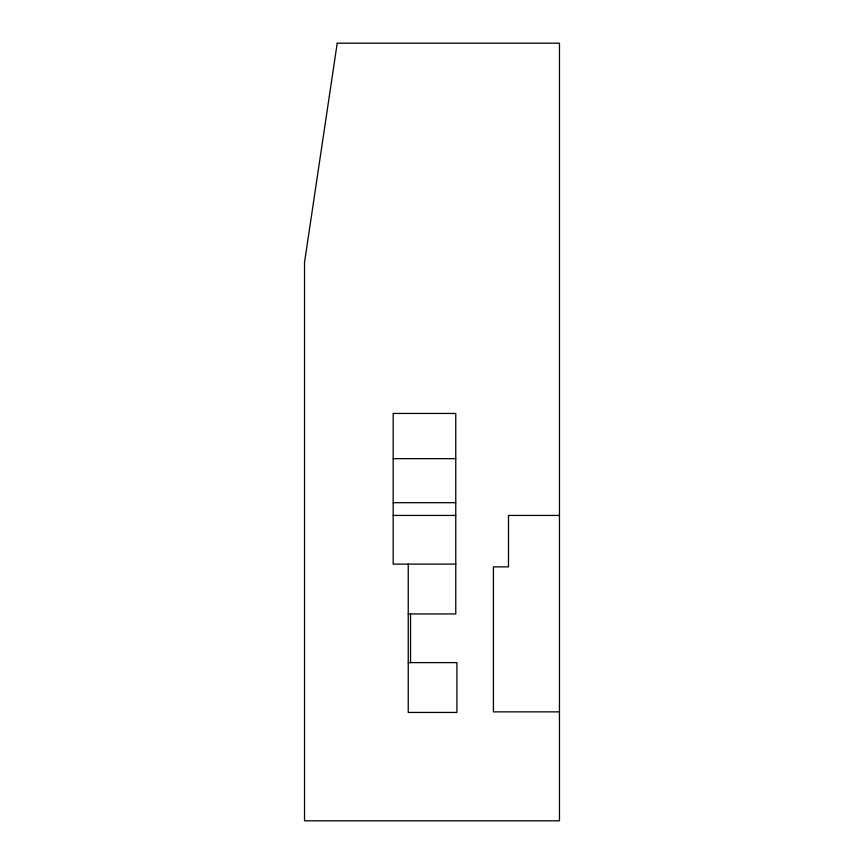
<?xml version="1.0" encoding="UTF-8"?>
<svg xmlns="http://www.w3.org/2000/svg" width="864" height="864" viewBox="0 0 864 864"><rect width="100%" height="100%" fill="white"/><g stroke="black" fill="none" stroke-linecap="round" stroke-linejoin="round"><path stroke-width="1.3" d="M393.174 458.654L455.76 458.654M393.174 502.686L455.76 502.686M393.174 515.441L455.76 515.441M559.472 515.441L508.486 515.441L508.486 566.86L493.42 566.86L493.42 711.871L559.472 711.871M455.771 564.106L393.174 564.106L393.174 413.456L455.76 413.456L455.771 613.937L408.24 613.937M408.24 662.612L456.916 662.612L456.916 712.444L408.24 712.444L408.24 564.106M410.54 613.937L410.54 662.612M337.208 43.2L304.528 262.375L304.528 820.8L559.472 820.8L559.472 43.2L337.208 43.2"/></g></svg>
